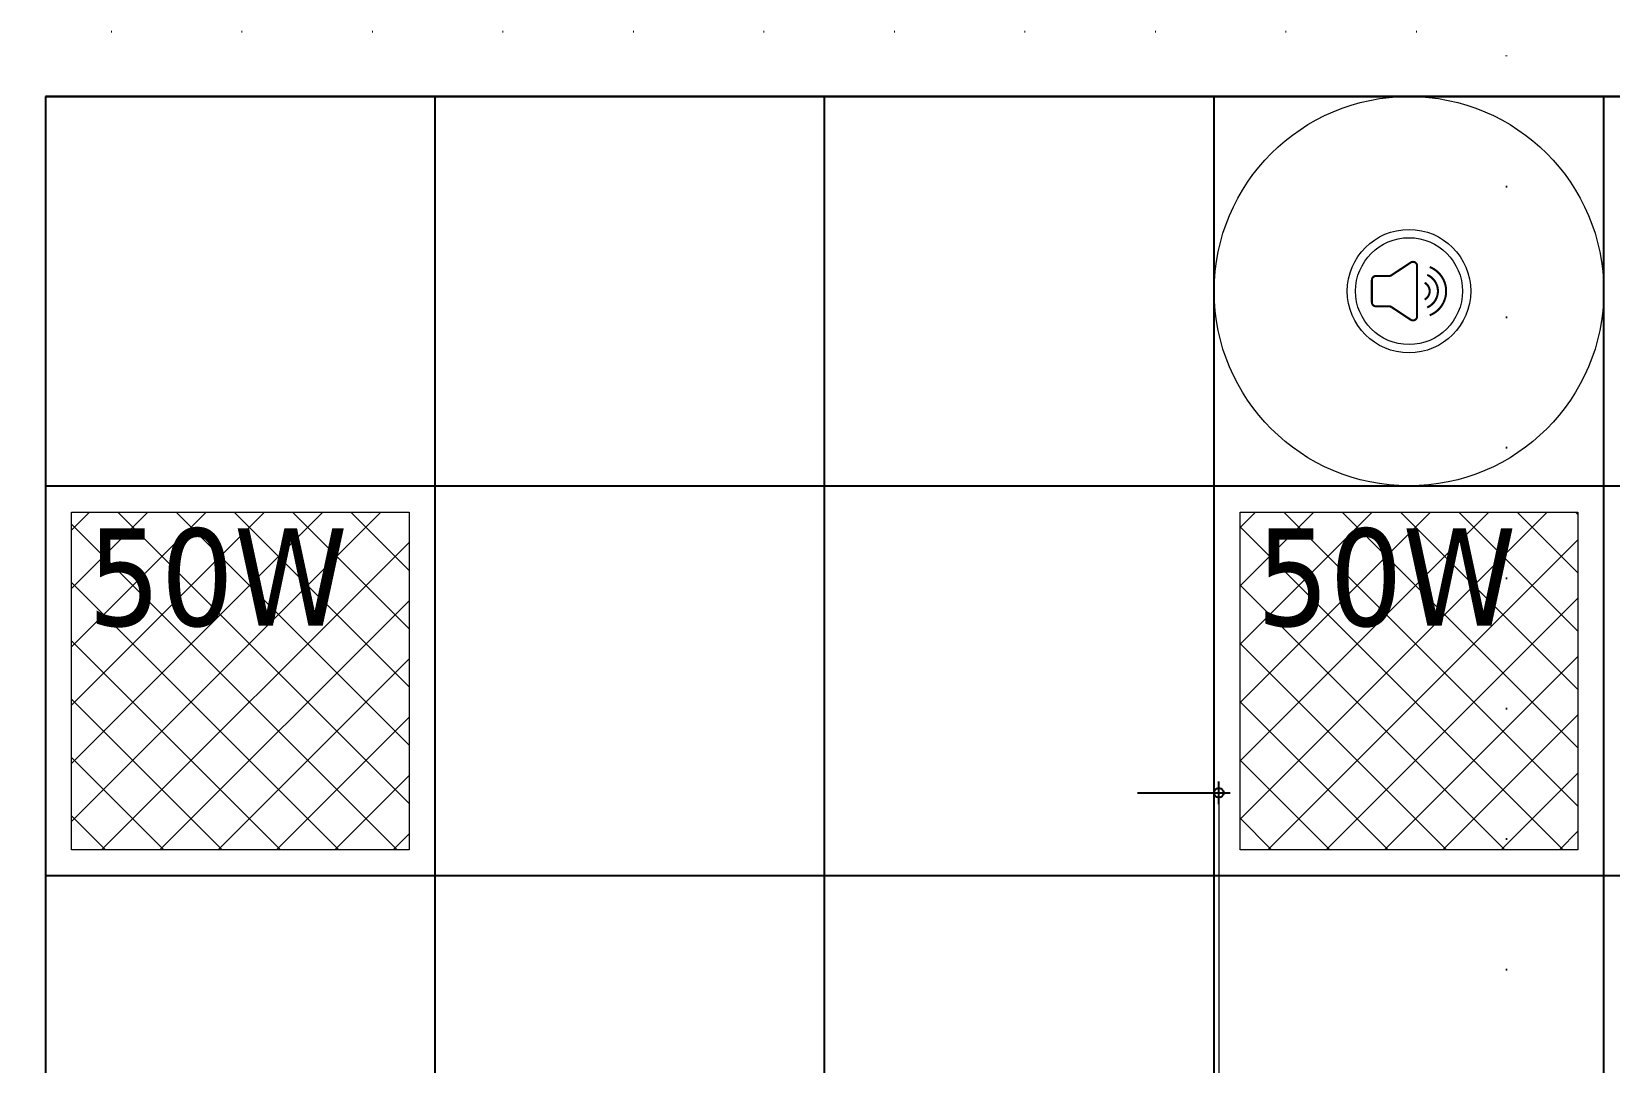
# Model space of a CAD drawing. Header units: centimetres. Extents: x 405564 to 502064, y 46284 to 60634.
# Drawn here: x 454057.6 to 454300.6, y 53273.7 to 53432.6 of the extents above; entities that cross this region are included whole.
import ezdxf
from ezdxf import colors
from ezdxf.entities.mleader import LeaderData, LeaderLine
from ezdxf.math import Vec2, Vec3
from ezdxf.xclip import XClip

# ---------------------------------------------------------------- set-up
doc = ezdxf.new("R2010")
doc.units = ezdxf.units.CM
doc.header["$XCLIPFRAME"] = 0
doc.linetypes.add('ACAD_ISO07W100', pattern=[3, 0, -3])
doc.linetypes.add('DOT', pattern=[0.25, 0, -0.25])
doc.layers.get('0').update_dxf_attribs({"color": 8, "lineweight": 9})
for name, color, linetype in [('---___EB_rev', 8, 'Continuous'), ('0-KRCN-ASMATAVAN-130426', 8, 'Continuous'), ('AS_DOS_TERAS_UST', 8, 'ACAD_ISO07W100'), ('AS_DUV', 8, 'Continuous'), ('AS_PYZ_BINA', 8, 'Continuous')]:
    doc.layers.add(name, color=color, linetype=linetype)
for name, color, linetype, lineweight in [('0-KRCN-AYDINLATMA-130426', 8, 'Continuous', 9), ('0-KRCN-MİMARİ-220526', 8, 'Continuous', 9), ('OL_Ic', 8, 'Continuous', 9)]:
    doc.layers.add(name, color=color, linetype=linetype, lineweight=lineweight)
doc.styles.add('Normal_ITL', font='swissi.ttf')
doc.styles.add('OLCU50', font='arial.ttf', dxfattribs={"width": 0.5, "height": 12})
doc.styles.add('TAHOMA', font='tahoma.ttf')
doc.dimstyles.new('olcu 50', dxfattribs={"dimscale": 0.5, "dimtxt": 12, "dimasz": 0.5, "dimexe": 0, "dimexo": 0, "dimgap": 2, "dimtad": 1, "dimdec": 1, "dimrnd": 0.5, "dimdsep": 46, "dimtxsty": 'OLCU50', "dimblk1": 'SOL', "dimblk2": 'SAG', "dimsah": 1, "dimcen": 0, "dimse1": 1, "dimse2": 1, "dimadec": 0, "dimazin": 0, "dimtfac": 0.008, "dimtdec": 1, "dimtix": 1, "dimtmove": 2, "dimatfit": 3, "dimldrblk": 'SOL', "dimfxl": 1, "dimtolj": 1, "dimarcsym": 0})

# ---------------------------------------------------------------- blocks, each defined once
blk = doc.blocks.new('ASMA TAVA TİPİ HOPARLÖR')
at = {"layer": '0-KRCN-AYDINLATMA-130426', "const_width": 0.317}
blk.add_lwpolyline([(0.27, -4.41, 0.598176), (1.25, -3.88), (1.25, 3.88, 0.598176), (0.27, 4.41), (-2.7, 2.45, -0.147433), (-3.05, 2.34), (-5.09, 2.34, 0.414214), (-5.72, 1.71), (-5.72, -1.71, 0.414214), (-5.09, -2.34), (-3.05, -2.34, -0.147433), (-2.7, -2.45)], format="xyb", close=True, dxfattribs=at)
for points in [[(2.8, 2.51, -0.658812), (2.8, -2.51)], [(3.19, 3.72, -0.680488), (3.19, -3.72)], [(2.41, 1.29, -0.601398), (2.41, -1.29)]]:
    blk.add_lwpolyline(points, format="xyb", dxfattribs=at)
at = {"layer": '0-KRCN-AYDINLATMA-130426'}
blk.add_circle((0, 0), 30, dxfattribs=at)
at = {"layer": '0-KRCN-AYDINLATMA-130426', "ltscale": 0.1}
for radius in [9.5, 8.23]:
    blk.add_circle((0, 0), radius, dxfattribs=at)
blk = doc.blocks.new('50W 60x60 cm  SIVA ALTI LED ARMATÜR')
at = {"layer": '0-KRCN-AYDINLATMA-130426'}
h = blk.add_hatch(dxfattribs=at)
h.set_pattern_fill('ANSI37', color=256, scale=0.2)
h.paths.add_polyline_path([(-2.6, 2.594), (2.6, 2.594), (2.6, -2.606), (-2.6, -2.606)])
for points in [[(-3, 2.994), (3, 2.994), (3, -3.007), (-3, -3.007)], [(-2.6, 2.594), (2.6, 2.594), (2.6, -2.606), (-2.6, -2.606)]]:
    blk.add_lwpolyline(points, close=True, dxfattribs=at)
at = {"layer": '0-KRCN-AYDINLATMA-130426', "insert": (-2.35, 2.344), "char_height": 1.5, "attachment_point": 1, "style": 'TAHOMA'}
blk.add_mtext_dynamic_manual_height_columns('{\\fTahoma|b0|i0|c162|p34;50W}', width=1.5, gutter_width=1.25, heights=[0], dxfattribs=at)
blk = doc.blocks.new('G$C27E741DA')
at = {"layer": '0-KRCN-AYDINLATMA-130426'}
blk.add_blockref('ASMA TAVA TİPİ HOPARLÖR', (16205.68, 6258.55), dxfattribs=at)
at = {"layer": '0-KRCN-AYDINLATMA-130426', "xscale": 10, "yscale": 10, "zscale": 10}
for p in [(16025.68, 6198.55), (16205.68, 6198.55)]:
    blk.add_blockref('50W 60x60 cm  SIVA ALTI LED ARMATÜR', p, dxfattribs=at)
blk = doc.blocks.new('SOL')
at = {"color": 0}
for p, q in [((0, 50), (0, -7)), ((-7, 0), (7, 0))]:
    blk.add_line(p, q, dxfattribs=at)
at = {"color": 1}
blk.add_circle((0, 0), 3, dxfattribs=at)
blk = doc.blocks.new('SAG')
at = {"color": 0}
for p, q in [((7, 0), (-7, 0)), ((0, -50), (0, 7))]:
    blk.add_line(p, q, dxfattribs=at)
at = {"color": 1}
blk.add_circle((0, 0), 3, dxfattribs=at)
blk = doc.blocks.new('*D703')
at = {"layer": '---___EB_rev', "color": 0, "lineweight": -2, "transparency": 16777216}
blk.add_line((16176.39, -7318.99), (16176.39, -7734.49), dxfattribs=at)
at = {"layer": 'Defpoints', "color": 0, "transparency": 16777216}
for p in [(16239.18, -7318.74), (16176.39, -7734.74), (16239.18, -7734.74)]:
    blk.add_point(p, dxfattribs=at)
at = {"layer": '---___EB_rev', "color": 0, "lineweight": -2, "transparency": 16777216, "xscale": 0.25, "yscale": 0.25, "zscale": 0.25}
for name, p, rotation in [('SOL', (16176.39, -7318.74), 90), ('SAG', (16176.39, -7734.74), 270)]:
    blk.add_blockref(name, p, dxfattribs=dict(at, rotation=rotation))
at = {"layer": '---___EB_rev', "color": 0, "transparency": 16777216, "insert": (16169.27, -7526.74), "char_height": 12, "attachment_point": 5, "rotation": 90, "style": 'OLCU50'}
blk.add_mtext('\\A1;416', dxfattribs=at)
blk = doc.blocks.new('A$Ca63a641c')
at = {"layer": 'AS_PYZ_BINA'}
ml = blk.add_multileader_mtext('Standard', dxfattribs=at)
ml.set_content('EST boyalı panel çit ve panel çit kapı (AS 51.101)', color=256, style='Normal_ITL')
ml.set_leader_properties()
ml.build(insert=Vec2(0, 0))
ml.multileader.update_dxf_attribs({"dogleg_length": 0.379, "arrow_head_size": 17.04, "scale": 75})
ctx = ml.context
ctx.base_point, ctx.scale, ctx.char_height, ctx.arrow_head_size, ctx.landing_gap_size, ctx.plane_origin = Vec3(140.51, 464.3), 75, 20, 17.04, 14.2, Vec3(92.51, 620.11)
notes = []
notes.append((ctx, [(0, (1, 1, 0), (112.11, 464.3), (1, 0), 28.4, [(0, [(68.5, 410)], 0, [])])]))
ctx.mtext.insert, ctx.mtext.width, ctx.mtext.flow_direction = Vec3(154.71, 477.51), 604.5634, 5
for ctx, leaders in notes:
    for number, flags, end, landing, length, lines in leaders:
        leader = LeaderData()
        leader.index, (leader.has_last_leader_line, leader.has_dogleg_vector, leader.attachment_direction) = number, flags
        leader.last_leader_point, leader.dogleg_vector, leader.dogleg_length = Vec3(end), Vec3(landing), length
        for number, points, colour, breaks in lines:
            line = LeaderLine()
            line.index, line.vertices, line.color, line.breaks = number, Vec3.list(points), colors.encode_raw_color(colour), breaks
            leader.lines.append(line)
        ctx.leaders.append(leader)
blk = doc.blocks.new('A$C85dec720')
at = {"layer": 'OL_Ic'}
blk.add_blockref('A$Ca63a641c', (5315.08, 5344.25, 28.4), dxfattribs=at)
blk = doc.blocks.new('A$C6A10300A')
at = {"layer": 'AS_DOS_TERAS_UST', "linetype": 'DOT', "ltscale": 80}
for p in [(15985.68, -7201.45), (16220.68, -8451.45)]:
    blk.add_line(p, (16220.68, -7201.45), dxfattribs=at)
at = {"layer": 'AS_DUV'}
ref = blk.add_blockref('A$C85dec720', (28900.96, -17748.98), dxfattribs=dict(at, rotation=105.0255580063709))
XClip(ref).set_block_clipping_path([(6220.3367769278, 6783.7313721173), (4126.4071464743, -1017.0000000052), (7354.8298234051, -1883.5969356479), (9448.7594538586, 5917.1344364745)])
at = {"layer": '---___EB_rev'}
dim = blk.add_linear_dim(base=(16176.39, -7734.74), p1=(16239.18, -7318.74), p2=(16239.18, -7734.74), angle=90, dimstyle='olcu 50', override={"dimfxl": 0.15, "dimfxlon": 1, "dimarcsym": 2}, dxfattribs=at)
dim.commit()
dim.dimension.update_dxf_attribs({"geometry": '*D703', "text_midpoint": (16169.27, -7526.74)})

msp = doc.modelspace()

# ---------------------------------------------------------------- linework, layer by layer
at = {"layer": '0-KRCN-ASMATAVAN-130426'}
for p, q in [((454839.75, 53422.56), (454059.75, 53422.56)), ((454059.75, 53422.56), (454059.75, 52222.56)), ((454059.75, 53422.56), (454839.75, 53422.56)), ((454119.75, 52222.56), (454119.75, 53422.56)), ((454179.75, 52222.56), (454179.75, 53422.56)), ((454239.75, 52222.56), (454239.75, 53422.56)), ((454299.75, 52222.56), (454299.75, 53422.56)), ((454059.75, 53362.56), (454839.75, 53362.56)), ((454059.75, 53302.56), (454839.75, 53302.56))]:
    msp.add_line(p, q, dxfattribs=at)

# ---------------------------------------------------------------- block references
at = {"layer": '0-KRCN-AYDINLATMA-130426'}
msp.add_blockref('G$C27E741DA', (438064.07, 47134.02), dxfattribs=at)

# ---------------------------------------------------------------- next in the draw order: block references
at = {"layer": '0-KRCN-MİMARİ-220526'}
msp.add_blockref('A$C6A10300A', (438064.07, 60634.02), dxfattribs=at)

doc.saveas('drawing.dxf')
